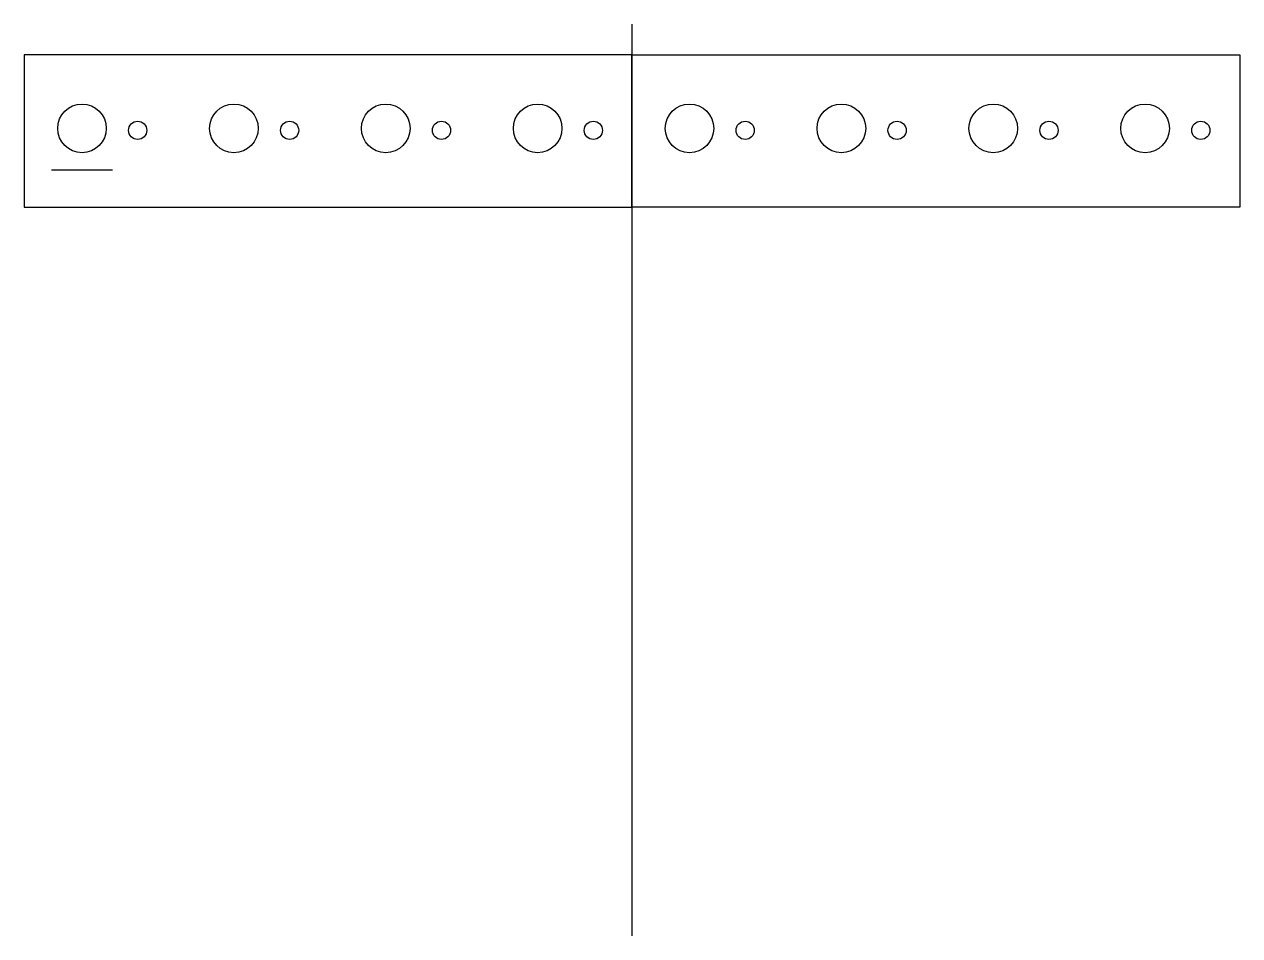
# Model space of a CAD drawing. Header units: millimetres. Extents: x 5 to 205, y -150 to 0.
import ezdxf

# ---------------------------------------------------------------- set-up
doc = ezdxf.new("R2010")
doc.units = ezdxf.units.MM
doc.layers.get('0').update_dxf_attribs({"linetype": 'CONTINUOUS'})

msp = doc.modelspace()

# ---------------------------------------------------------------- linework, layer by layer
for p, q in [((105, 0), (105, -150)), ((9.5, -23.96), (19.5, -23.96)), ((5, -30.09), (105, -30.09))]:
    msp.add_line(p, q)
msp.add_lwpolyline([(105, -5), (5, -5), (5, -30.09), (105, -30.09), (105, -5), (205.07, -5), (205.07, -30.09), (105, -30.09)], close=True)
for centre, radius in [((14.5, -17.13), 4), ((39.5, -17.13), 4), ((64.5, -17.13), 4), ((89.5, -17.13), 4), ((114.5, -17.13), 4), ((139.5, -17.13), 4), ((164.5, -17.13), 4), ((189.5, -17.13), 4), ((23.67, -17.46), 1.5), ((48.67, -17.46), 1.5), ((73.67, -17.46), 1.5), ((98.67, -17.46), 1.5), ((123.67, -17.46), 1.5), ((148.67, -17.46), 1.5), ((173.67, -17.46), 1.5), ((198.67, -17.46), 1.5)]:
    msp.add_circle(centre, radius)

doc.saveas('drawing.dxf')
